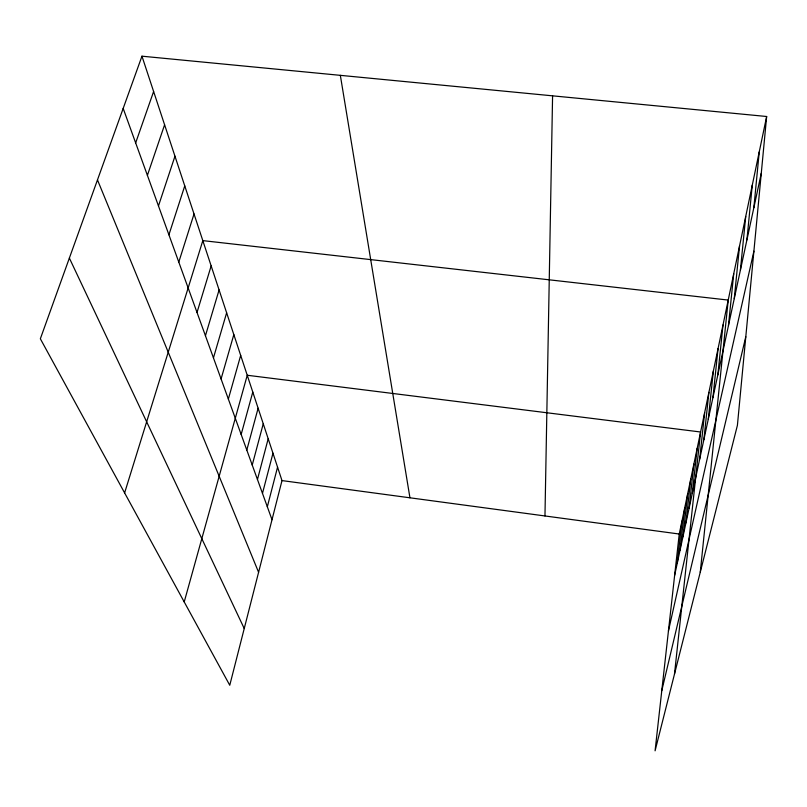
<?xml version="1.0" encoding="UTF-8"?>
<svg xmlns="http://www.w3.org/2000/svg" width="807" height="807" viewBox="0 0 807 807"><rect width="100%" height="100%" fill="white"/><g stroke="black" fill="none" stroke-linecap="round" stroke-linejoin="round"><path stroke-width="1.21" d="M544.967 515.955L552.583 95.831M766.65 116.501L737.406 425.339L655.082 750.813L679.242 534.022L766.65 116.501L141.961 56.187L40.35 338.779L229.763 685.254L281.996 480.589L141.961 56.187M753.869 207.651L759.236 151.928M746.919 239.891L752.265 185.186M740.392 270.174L745.718 216.468M728.459 325.544L733.724 273.775M734.249 298.671L739.545 245.953M700.274 572.143L728.217 300.073L202.819 240.617L124.611 492.916M712.924 397.659L718.059 348.604M717.827 374.922L723.001 324.979M703.865 439.714L708.899 392.353M708.274 419.226L713.368 371.028M692.285 493.43L697.177 448.349M674.501 674.027L700.597 431.997L247.245 375.255L184.218 601.931M699.659 459.203L704.652 412.649M682.944 536.796L687.695 493.642M685.94 522.906L690.731 479.136M689.047 508.471L693.889 464.045M677.295 562.993L681.955 521.05M680.069 550.142L684.77 507.603M674.632 575.381L761.273 173.263M668.428 631.013L753.899 251.179M661.79 690.621L745.799 336.711M267.329 506.786L277.558 467.142M262.477 493.38L272.968 453.211M257.453 479.479L268.196 438.766M252.228 465.044L263.253 423.786M246.801 450.044L258.119 408.221M241.162 434.459L252.783 392.061M228.351 399.062L240.688 355.393M221.078 378.967L233.828 334.602M213.452 357.884L226.636 312.803M205.442 335.752L219.09 289.935M197.019 312.47L211.162 265.907M178.791 262.093L194.023 213.986M168.915 234.797L184.753 185.892M158.465 205.936L174.958 156.205M147.399 175.351L164.598 124.803M135.657 142.91L153.612 91.524M281.996 480.589L679.242 534.022M69.362 258.079L244.239 628.542M97.476 179.9L258.593 572.294M123.178 108.41L272.009 519.718M340.342 75.344L409.946 497.798"/></g></svg>
